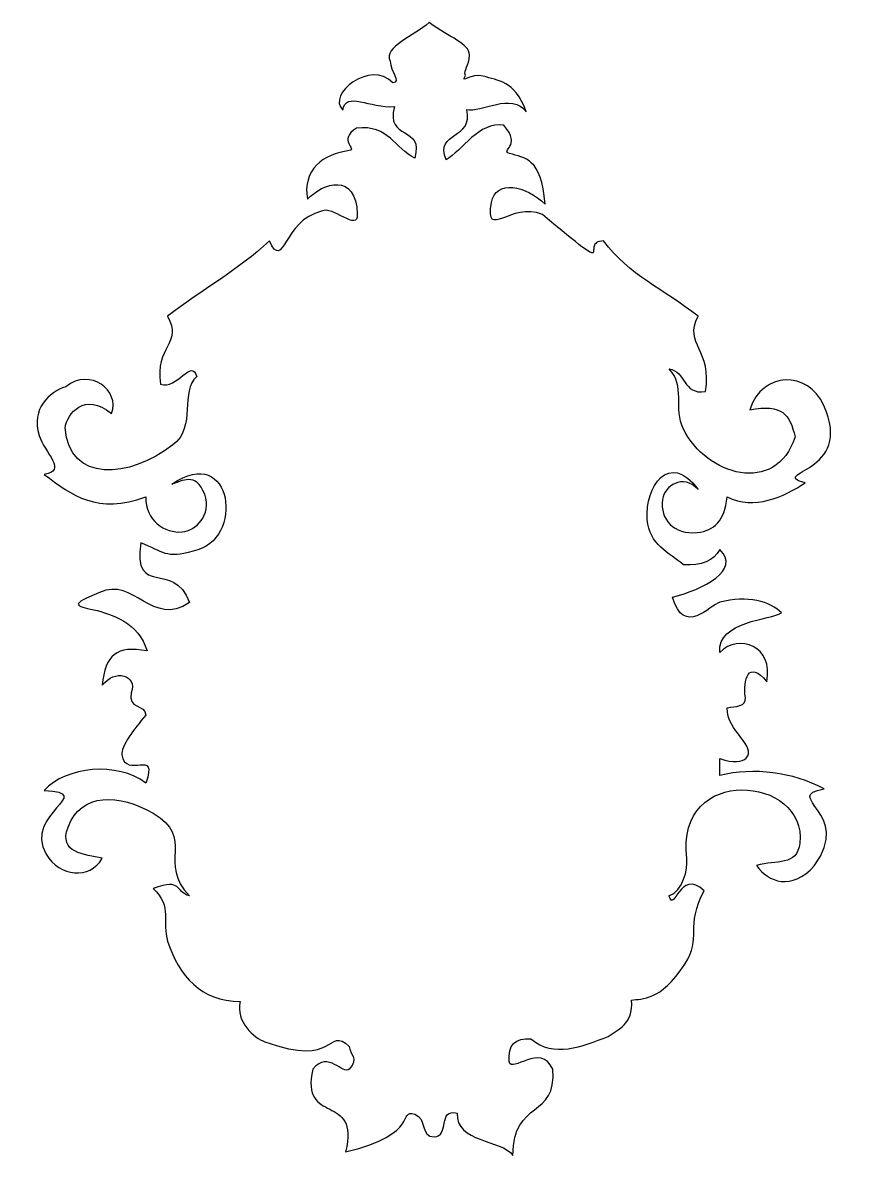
# Model space of a CAD drawing. Header units: centimetres. Extents: x -10.7 to 9.7, y -13 to 14.8.
import ezdxf

# ---------------------------------------------------------------- set-up
doc = ezdxf.new("R2010")
doc.units = ezdxf.units.CM
doc.header["$MEASUREMENT"] = 0
doc.layers.add('Layer 1', color=7, linetype='Continuous')

msp = doc.modelspace()

# ---------------------------------------------------------------- linework, layer by layer
at = {"layer": 'Layer 1', "color": 14}
msp.add_open_spline([(-9.68834, 5.8913), (-9.08156, 6.37302), (-8.34889, 5.78614), (-8.56186, 5.23602), (-8.56186, 5.23602), (-9.22827, 5.77309), (-9.65697, 5.22778), (-9.70438, 4.88205), (-9.70438, 4.88205), (-9.60341, 3.51931), (-8.1258, 3.63294), (-7.05595, 4.4581), (-7.05595, 4.4581), (-6.46734, 4.91209), (-6.88855, 5.77602), (-6.46859, 6.14328), (-6.46859, 6.14328), (-6.59219, 6.60545), (-6.94514, 5.79994), (-7.36213, 5.95811), (-7.36213, 5.95811), (-7.49839, 6.87704), (-6.81558, 6.94571), (-7.18342, 7.62468), (-7.18342, 7.62468), (-6.37029, 8.26353), (-5.42761, 8.76813), (-4.6815, 9.47643), (-4.6815, 9.47643), (-4.31672, 8.70706), (-4.35174, 9.98933), (-3.39677, 10.20633), (-3.39677, 10.20633), (-3.13541, 10.36759), (-2.48742, 9.67451), (-2.51795, 10.13821), (-2.51795, 10.13821), (-2.54455, 11.16356), (-3.36392, 10.91654), (-3.74251, 10.50094), (-3.74251, 10.50094), (-3.88035, 11.22664), (-3.35533, 11.62059), (-2.7157, 11.69852), (-2.7157, 11.69852), (-2.5072, 11.72938), (-3.01635, 11.95149), (-2.53699, 12.25404), (-2.53699, 12.25404), (-1.74248, 12.3366), (-1.59132, 11.75253), (-1.10732, 11.51335), (-1.10732, 11.51335), (-0.86308, 12.32194), (-1.83789, 11.94707), (-1.60537, 12.78221), (-1.60537, 12.78221), (-2.21652, 12.73812), (-2.80638, 13.1701), (-2.87537, 12.69567), (-2.87537, 12.69567), (-3.27895, 13.07682), (-2.19521, 13.94685), (-1.64345, 13.36509), (-1.64345, 13.36509), (-1.43495, 13.39673), (-1.6966, 13.63779), (-1.71224, 13.90089), (-1.71224, 13.90089), (-1.87757, 14.25291), (-1.12048, 14.51714), (-0.7499, 14.84649), (-0.7499, 14.84649), (-0.24513, 14.47125), (0.23179, 14.34398), (0.23884, 14.04661), (0.23884, 14.04661), (0.24521, 13.77763), (0.07812, 13.69069), (0.14364, 13.55027), (0.14364, 13.55027), (0.00467, 13.30812), (0.28389, 13.6275), (0.58027, 13.53054), (0.58027, 13.53054), (0.93584, 13.41421), (1.34616, 13.44396), (1.63779, 12.65622), (1.63779, 12.65622), (1.28845, 13.14058), (0.51339, 12.63146), (0.17309, 12.71093), (0.17309, 12.71093), (0.35672, 11.96685), (-0.62445, 12.18471), (-0.33537, 11.47389), (-0.33537, 11.47389), (0.05938, 11.69153), (0.47021, 12.42547), (1.08694, 12.32086), (1.08694, 12.32086), (1.54422, 11.80507), (0.97818, 11.69961), (1.22326, 11.62724), (1.22326, 11.62724), (1.60122, 11.51564), (2.00875, 11.53227), (2.09777, 10.38257), (2.09777, 10.38257), (1.64654, 10.84573), (0.87084, 10.99297), (0.77876, 10.42203), (0.77876, 10.42203), (0.62304, 9.45653), (1.25266, 10.46107), (2.03303, 10.12743), (2.03303, 10.12743), (4.00195, 8.49006), (2.88385, 9.47643), (3.53986, 9.47643), (3.53986, 9.47643), (4.15994, 8.63878), (5.02251, 8.28409), (5.86233, 7.62468), (5.86233, 7.62468), (5.49821, 6.93722), (6.23017, 6.77751), (6.04104, 5.77293), (6.04104, 5.77293), (5.48034, 5.68575), (5.56895, 6.27136), (5.14749, 6.32846), (5.14749, 6.32846), (5.56671, 5.90101), (5.24206, 5.38252), (5.50491, 4.84706), (5.50491, 4.84706), (6.0604, 3.71441), (7.77049, 3.19978), (8.25002, 4.66189), (8.25002, 4.66189), (8.11227, 5.19812), (7.94099, 5.48339), (7.13233, 5.32368), (7.13233, 5.32368), (7.44483, 6.29232), (8.56833, 6.27454), (8.95013, 5.44204), (8.95013, 5.44204), (9.72951, 3.74262), (7.55518, 3.79876), (8.49321, 3.52348), (8.49321, 3.52348), (7.96751, 3.18554), (7.24658, 2.84332), (6.57642, 3.18049), (6.57642, 3.18049), (6.50894, 2.57906), (6.26251, 2.36034), (5.84254, 2.3017), (5.84254, 2.3017), (5.26025, 2.25386), (4.92032, 2.62149), (4.98782, 3.12131), (4.98782, 3.12131), (5.03119, 3.44242), (5.49002, 3.76765), (5.86158, 3.36566), (5.86158, 3.36566), (5.15568, 4.33012), (4.54956, 3.42353), (4.61062, 2.62497), (4.61062, 2.62497), (4.65828, 2.00077), (5.15643, 1.80094), (5.50417, 1.51392), (5.50417, 1.51392), (5.94796, 1.48614), (6.24581, 1.60959), (6.39771, 1.88427), (6.39771, 1.88427), (6.93011, 1.38044), (5.979, 0.90333), (5.23492, 0.71742), (5.23492, 0.71742), (5.50319, -0.27364), (6.16372, 0.52393), (6.39771, 0.58804), (6.39771, 0.58804), (7.0723, 0.7729), (7.65064, 0.6086), (7.90977, 0.32929), (7.90977, 0.32929), (7.66722, 0.1604), (6.32304, 0.12942), (6.39535, -0.64471), (6.39535, -0.64471), (6.85796, -0.16369), (7.72831, -0.48694), (7.55074, -1.36518), (7.55074, -1.36518), (7.09781, -0.80721), (6.96672, -1.31599), (7.02437, -1.75576), (7.02437, -1.75576), (7.05373, -1.97969), (6.78566, -1.97431), (6.57642, -2.0044), (6.57642, -2.0044), (6.55855, -2.57921), (7.33365, -2.96623), (7.04154, -3.24482), (7.04154, -3.24482), (6.95119, -3.33099), (6.72989, -3.38083), (6.39771, -3.25494), (6.39771, -3.25494), (6.39771, -3.44011), (6.39771, -3.4858), (6.39771, -3.67174), (6.39771, -3.67174), (7.23272, -3.46443), (8.17799, -3.58958), (8.96325, -3.99641), (8.96325, -3.99641), (7.8996, -4.20752), (9.69259, -4.57982), (8.72093, -5.89384), (8.72093, -5.89384), (8.15973, -6.50713), (7.58954, -6.30378), (7.30102, -5.88449), (7.30102, -5.88449), (7.7882, -5.74456), (8.29713, -5.90811), (8.36351, -5.33909), (8.36351, -5.33909), (8.55676, -3.6824), (5.29702, -3.36522), (5.58494, -5.7171), (5.58494, -5.7171), (5.61643, -5.97433), (5.48442, -6.50918), (5.14675, -6.63531), (5.14675, -6.63531), (5.28787, -7.0809), (5.39725, -5.94216), (6.01337, -6.50593), (6.01337, -6.50593), (5.53112, -7.39696), (5.97035, -7.65522), (5.53849, -8.31199), (5.53849, -8.31199), (4.92472, -9.24542), (4.47929, -9.14914), (4.22702, -9.19985), (4.22702, -9.19985), (4.27139, -9.80554), (3.88834, -9.91331), (3.65421, -10.09016), (3.65421, -10.09016), (2.99251, -10.34478), (2.3167, -10.62156), (1.75277, -10.15285), (1.75277, -10.15285), (1.36333, -10.11968), (1.18388, -10.30485), (1.21664, -10.70915), (1.21664, -10.70915), (1.27687, -11.01192), (1.99132, -10.23134), (2.28815, -10.89355), (2.28815, -10.89355), (2.39761, -12.11879), (1.30933, -11.62714), (1.30643, -13.01494), (1.30643, -13.01494), (1.03226, -12.61929), (-0.10518, -12.70042), (-0.06199, -11.97747), (-0.06199, -11.97747), (-0.54301, -11.85016), (-0.24595, -12.55546), (-0.62504, -12.56089), (-0.62504, -12.56089), (-0.97662, -12.56244), (-0.80033, -12.09755), (-1.10732, -12.00537), (-1.10732, -12.00537), (-1.53882, -11.8758), (-0.93016, -12.47268), (-2.80623, -12.93124), (-2.80623, -12.93124), (-2.43795, -11.44452), (-3.94805, -12.29471), (-3.60924, -10.89355), (-3.60924, -10.89355), (-3.23062, -10.41928), (-2.86649, -11.05552), (-2.7157, -10.89355), (-2.7157, -10.89355), (-2.46967, -10.62929), (-2.7157, -10.52397), (-2.7157, -10.33803), (-2.7157, -10.33803), (-3.28384, -9.81491), (-2.99393, -10.87606), (-4.79659, -10.21954), (-4.79659, -10.21954), (-5.04115, -10.12972), (-5.52664, -9.73235), (-5.39633, -9.22775), (-5.39633, -9.22775), (-6.36858, -9.22128), (-6.90082, -8.60965), (-7.18342, -7.74558), (-7.18342, -7.74558), (-7.33208, -7.29106), (-7.05275, -6.89199), (-7.54084, -6.44936), (-7.54084, -6.44936), (-6.79433, -6.18971), (-7.01886, -6.5296), (-6.64729, -6.63454), (-6.64729, -6.63454), (-7.44527, -5.8285), (-6.48923, -5.20313), (-7.54084, -4.59762), (-7.54084, -4.59762), (-8.37457, -4.11755), (-9.30184, -4.07994), (-9.6315, -4.94007), (-9.6315, -4.94007), (-9.87734, -5.58151), (-9.2218, -5.61217), (-8.7918, -5.70866), (-8.7918, -5.70866), (-9.09272, -6.24327), (-9.84304, -6.16592), (-10.16762, -5.60718), (-10.16762, -5.60718), (-10.74841, -4.60463), (-8.89411, -4.10028), (-10.22147, -4.04209), (-10.22147, -4.04209), (-9.68162, -3.44259), (-8.41949, -3.32763), (-7.71955, -3.85769), (-7.71955, -3.85769), (-7.4072, -2.97326), (-8.2066, -3.78165), (-8.30952, -3.1619), (-8.30952, -3.1619), (-8.34124, -2.97093), (-8.01257, -2.52594), (-7.71955, -2.19112), (-7.71955, -2.19112), (-7.73518, -1.8987), (-8.17526, -2.04606), (-8.07696, -1.63482), (-8.07696, -1.63482), (-7.92126, -1.19353), (-8.48192, -1.0466), (-8.7918, -1.45042), (-8.7918, -1.45042), (-8.7171, -0.69924), (-8.4352, -0.46964), (-7.69026, -0.60824), (-7.69026, -0.60824), (-8.08911, 0.80032), (-10.39586, 0.20329), (-8.85541, 0.82992), (-8.85541, 0.82992), (-8.00642, 1.22691), (-7.56079, -0.05054), (-6.64729, 0.5865), (-6.64729, 0.5865), (-7.04331, 1.65407), (-8.03452, 0.68209), (-7.84441, 2.05012), (-7.84441, 2.05012), (-7.28147, 1.83273), (-7.22468, 1.64964), (-6.55676, 1.84716), (-6.55676, 1.84716), (-5.25665, 2.09174), (-5.59169, 4.54359), (-7.07572, 3.4935), (-7.07572, 3.4935), (-6.82782, 3.56447), (-6.4955, 3.81143), (-6.27084, 3.24576), (-6.27084, 3.24576), (-6.09539, 2.72407), (-6.49515, 2.34888), (-6.826, 2.31988), (-6.826, 2.31988), (-7.24349, 2.2833), (-7.74486, 2.59642), (-7.71955, 3.17895), (-7.71955, 3.17895), (-8.91228, 2.74794), (-9.52803, 3.20969), (-10.22147, 3.73601), (-10.22147, 3.73601), (-9.63258, 3.81071), (-10.21633, 4.27837), (-10.34158, 4.69117), (-10.34158, 4.69117), (-10.54451, 5.36), (-10.0949, 5.75276), (-9.68834, 5.8913)], degree=3, knots=[0, 0, 0, 0, 0.00961538, 0.00961538, 0.00961538, 0.00961538, 0.01923077, 0.01923077, 0.01923077, 0.01923077, 0.02884615, 0.02884615, 0.02884615, 0.02884615, 0.03846154, 0.03846154, 0.03846154, 0.03846154, 0.04807692, 0.04807692, 0.04807692, 0.04807692, 0.05769231, 0.05769231, 0.05769231, 0.05769231, 0.06730769, 0.06730769, 0.06730769, 0.06730769, 0.07692308, 0.07692308, 0.07692308, 0.07692308, 0.08653846, 0.08653846, 0.08653846, 0.08653846, 0.09615385, 0.09615385, 0.09615385, 0.09615385, 0.10576923, 0.10576923, 0.10576923, 0.10576923, 0.11538462, 0.11538462, 0.11538462, 0.11538462, 0.125, 0.125, 0.125, 0.125, 0.13461538, 0.13461538, 0.13461538, 0.13461538, 0.14423077, 0.14423077, 0.14423077, 0.14423077, 0.15384615, 0.15384615, 0.15384615, 0.15384615, 0.16346154, 0.16346154, 0.16346154, 0.16346154, 0.17307692, 0.17307692, 0.17307692, 0.17307692, 0.18269231, 0.18269231, 0.18269231, 0.18269231, 0.19230769, 0.19230769, 0.19230769, 0.19230769, 0.20192308, 0.20192308, 0.20192308, 0.20192308, 0.21153846, 0.21153846, 0.21153846, 0.21153846, 0.22115385, 0.22115385, 0.22115385, 0.22115385, 0.23076923, 0.23076923, 0.23076923, 0.23076923, 0.24038462, 0.24038462, 0.24038462, 0.24038462, 0.25, 0.25, 0.25, 0.25, 0.25961538, 0.25961538, 0.25961538, 0.25961538, 0.26923077, 0.26923077, 0.26923077, 0.26923077, 0.27884615, 0.27884615, 0.27884615, 0.27884615, 0.28846154, 0.28846154, 0.28846154, 0.28846154, 0.29807692, 0.29807692, 0.29807692, 0.29807692, 0.30769231, 0.30769231, 0.30769231, 0.30769231, 0.31730769, 0.31730769, 0.31730769, 0.31730769, 0.32692308, 0.32692308, 0.32692308, 0.32692308, 0.33653846, 0.33653846, 0.33653846, 0.33653846, 0.34615385, 0.34615385, 0.34615385, 0.34615385, 0.35576923, 0.35576923, 0.35576923, 0.35576923, 0.36538462, 0.36538462, 0.36538462, 0.36538462, 0.375, 0.375, 0.375, 0.375, 0.38461538, 0.38461538, 0.38461538, 0.38461538, 0.39423077, 0.39423077, 0.39423077, 0.39423077, 0.40384615, 0.40384615, 0.40384615, 0.40384615, 0.41346154, 0.41346154, 0.41346154, 0.41346154, 0.42307692, 0.42307692, 0.42307692, 0.42307692, 0.43269231, 0.43269231, 0.43269231, 0.43269231, 0.44230769, 0.44230769, 0.44230769, 0.44230769, 0.45192308, 0.45192308, 0.45192308, 0.45192308, 0.46153846, 0.46153846, 0.46153846, 0.46153846, 0.47115385, 0.47115385, 0.47115385, 0.47115385, 0.48076923, 0.48076923, 0.48076923, 0.48076923, 0.49038462, 0.49038462, 0.49038462, 0.49038462, 0.5, 0.5, 0.5, 0.5, 0.50961538, 0.50961538, 0.50961538, 0.50961538, 0.51923077, 0.51923077, 0.51923077, 0.51923077, 0.52884615, 0.52884615, 0.52884615, 0.52884615, 0.53846154, 0.53846154, 0.53846154, 0.53846154, 0.54807692, 0.54807692, 0.54807692, 0.54807692, 0.55769231, 0.55769231, 0.55769231, 0.55769231, 0.56730769, 0.56730769, 0.56730769, 0.56730769, 0.57692308, 0.57692308, 0.57692308, 0.57692308, 0.58653846, 0.58653846, 0.58653846, 0.58653846, 0.59615385, 0.59615385, 0.59615385, 0.59615385, 0.60576923, 0.60576923, 0.60576923, 0.60576923, 0.61538462, 0.61538462, 0.61538462, 0.61538462, 0.625, 0.625, 0.625, 0.625, 0.63461538, 0.63461538, 0.63461538, 0.63461538, 0.64423077, 0.64423077, 0.64423077, 0.64423077, 0.65384615, 0.65384615, 0.65384615, 0.65384615, 0.66346154, 0.66346154, 0.66346154, 0.66346154, 0.67307692, 0.67307692, 0.67307692, 0.67307692, 0.68269231, 0.68269231, 0.68269231, 0.68269231, 0.69230769, 0.69230769, 0.69230769, 0.69230769, 0.70192308, 0.70192308, 0.70192308, 0.70192308, 0.71153846, 0.71153846, 0.71153846, 0.71153846, 0.72115385, 0.72115385, 0.72115385, 0.72115385, 0.73076923, 0.73076923, 0.73076923, 0.73076923, 0.74038462, 0.74038462, 0.74038462, 0.74038462, 0.75, 0.75, 0.75, 0.75, 0.75961538, 0.75961538, 0.75961538, 0.75961538, 0.76923077, 0.76923077, 0.76923077, 0.76923077, 0.77884615, 0.77884615, 0.77884615, 0.77884615, 0.78846154, 0.78846154, 0.78846154, 0.78846154, 0.79807692, 0.79807692, 0.79807692, 0.79807692, 0.80769231, 0.80769231, 0.80769231, 0.80769231, 0.81730769, 0.81730769, 0.81730769, 0.81730769, 0.82692308, 0.82692308, 0.82692308, 0.82692308, 0.83653846, 0.83653846, 0.83653846, 0.83653846, 0.84615385, 0.84615385, 0.84615385, 0.84615385, 0.85576923, 0.85576923, 0.85576923, 0.85576923, 0.86538462, 0.86538462, 0.86538462, 0.86538462, 0.875, 0.875, 0.875, 0.875, 0.88461538, 0.88461538, 0.88461538, 0.88461538, 0.89423077, 0.89423077, 0.89423077, 0.89423077, 0.90384615, 0.90384615, 0.90384615, 0.90384615, 0.91346154, 0.91346154, 0.91346154, 0.91346154, 0.92307692, 0.92307692, 0.92307692, 0.92307692, 0.93269231, 0.93269231, 0.93269231, 0.93269231, 0.94230769, 0.94230769, 0.94230769, 0.94230769, 0.95192308, 0.95192308, 0.95192308, 0.95192308, 0.96153846, 0.96153846, 0.96153846, 0.96153846, 0.97115385, 0.97115385, 0.97115385, 0.97115385, 0.98076923, 0.98076923, 0.98076923, 0.98076923, 1, 1, 1, 1], dxfattribs=at)

doc.saveas('drawing.dxf')
